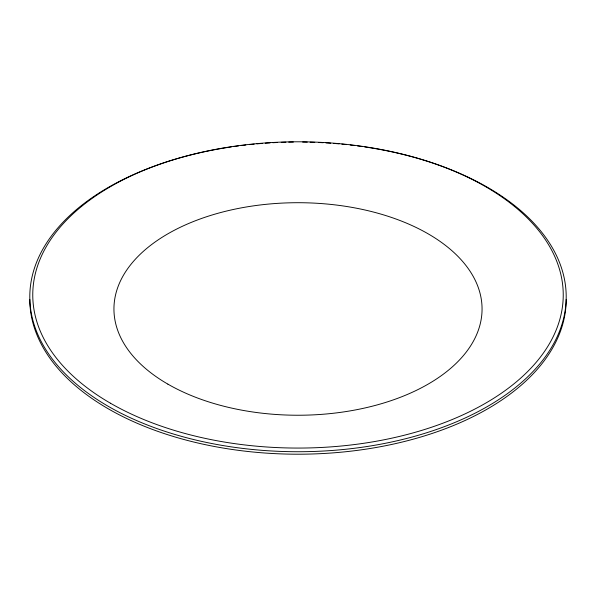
<?xml version="1.0" encoding="UTF-8"?>
<svg xmlns="http://www.w3.org/2000/svg" width="596" height="596" viewBox="0 0 596 596"><rect width="100%" height="100%" fill="white"/><g stroke="black" fill="none" stroke-linecap="round" stroke-linejoin="round"><path stroke-width="0.89" d="M566.2 299.363A268.2 154.841 0 0 1 298 454.204A268.2 154.841 0 0 1 29.8 299.363M364.73 146.914A268.2 154.841 0 0 1 518.229 385.262A268.2 154.841 0 0 1 77.771 385.262A268.2 154.841 0 0 1 231.27 146.914M233.975 146.519A268.2 154.841 0 0 1 238.512 145.901M241.246 145.551A268.2 154.841 0 0 1 245.835 144.999M249.523 144.597A268.2 154.841 0 0 1 254.149 144.128M256.936 143.867A268.2 154.841 0 0 1 262.523 143.405M265.324 143.196A268.2 154.841 0 0 1 270.003 142.891M272.812 142.727A268.2 154.841 0 0 1 277.49 142.496M281.238 142.347A268.2 154.841 0 0 1 285.909 142.206M288.71 142.139A268.2 154.841 0 0 1 293.366 142.071M302.634 142.071A268.2 154.841 0 0 1 307.29 142.139M310.091 142.206A268.2 154.841 0 0 1 314.762 142.347M318.51 142.496A268.2 154.841 0 0 1 323.188 142.727M325.997 142.891A268.2 154.841 0 0 1 330.676 143.196M333.477 143.405A268.2 154.841 0 0 1 339.064 143.867M341.851 144.128A268.2 154.841 0 0 1 346.477 144.597M350.165 144.999A268.2 154.841 0 0 1 354.754 145.551M357.488 145.901A268.2 154.841 0 0 1 362.025 146.519M167.849 384.115A184.06 106.267 0 0 0 475.787 336.479A184.06 106.267 0 0 0 250.365 206.328A184.06 106.267 0 0 0 167.849 384.115M110.446 403.209A265.235 153.135 0 0 0 554.198 334.565A265.235 153.135 0 0 0 229.348 147.011A265.235 153.135 0 0 0 110.446 403.209"/></g></svg>
